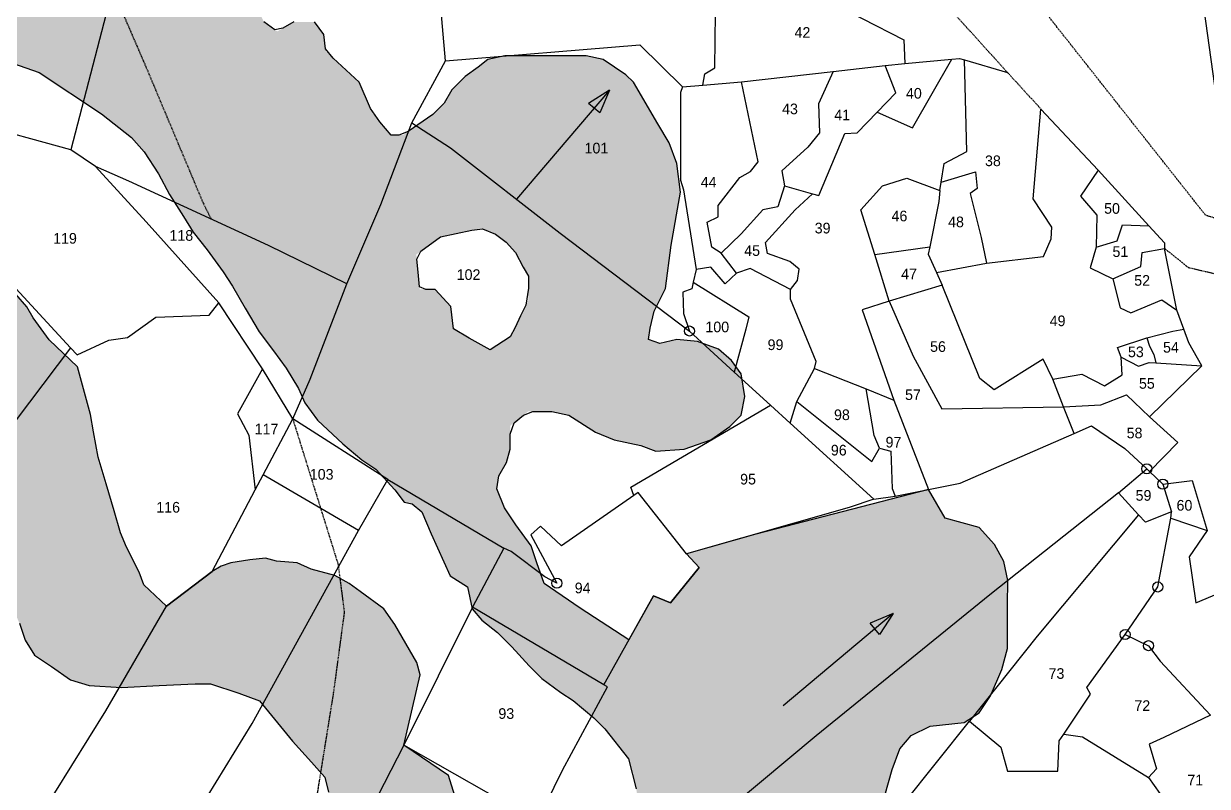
# Model space of a CAD drawing. Header units: metres. Extents: x 290051 to 294767, y 2012509 to 2018894.
# Drawn here: x 290586.9 to 291026, y 2017118.8 to 2017401.5 of the extents above; entities that cross this region are included whole.
import ezdxf
from ezdxf.enums import TextEntityAlignment as Align

# ---------------------------------------------------------------- set-up
doc = ezdxf.new("R2010")
doc.units = ezdxf.units.M
doc.header["$LTSCALE"] = 0.3
doc.header["$MEASUREMENT"] = 0
doc.linetypes.add('DASHED', pattern=[0.75, 0.5, -0.25])
for name, color, linetype in [('LINE_CARTTRACK', 2, 'DASHED'), ('LINE_FOOTPATH', 1, 'DASHED'), ('POLY_HATCH', 12, 'Continuous'), ('POLY_PARCEL', 6, 'Continuous'), ('SYM_ARROW', 1, 'Continuous'), ('SYM_STONE', 1, 'Continuous'), ('TEXT_PARCEL', 7, 'Continuous')]:
    doc.layers.add(name, color=color, linetype=linetype)
doc.styles.add('TEXT_MAP', font='KRDEV050.TTF')

# ---------------------------------------------------------------- blocks, each defined once
blk = doc.blocks.new('STONE')
blk.add_circle((0, 0), 0.851)
blk = doc.blocks.new('ARROWASPECT')
h = blk.add_hatch(color=256)
h.paths.add_polyline_path([(2.85, -2.85), (3.72, -1.98), (0, 0)])
h.paths.add_polyline_path([(0, 0), (1.98, -3.72), (2.85, -2.85)])
for points in [[(0, 0), (17.15, -17.15)], [(0, 0), (1.98, -3.72)], [(0, 0), (3.72, -1.98)], [(3.72, -1.98), (1.98, -3.72)]]:
    blk.add_lwpolyline(points)
blk = doc.blocks.new('TT')
at = {"layer": 'POLY_HATCH'}
h = blk.add_hatch(dxfattribs=at)
h.set_pattern_fill('ZIGZAG', color=256, scale=12, style=0)
h.set_pattern_definition([(0, (0, 0), (1.5, 1.5), [1.5, -1.5]), (90, (1.5, 0), (-1.5, 1.5), [1.5, -1.5])])
h.paths.add_polyline_path([(370.74, 302.4), (372.07, 297.33), (372.87, 291.46), (372.87, 278.38), (370.2, 272.93), (368.6, 271.33), (368.6, 265.99), (368.6, 259.58), (366.2, 257.98), (363.26, 256.92), (361.13, 258.25), (361.93, 261.45), (362.99, 264.92), (362.99, 269.46), (362.73, 273.99), (361.39, 279.6), (361.13, 282.27), (361.13, 285.47), (360.06, 288.67), (355.36, 291.88), (349.81, 281.48), (342.97, 287.07), (341.64, 289.47), (341.1, 292.67), (341.37, 296.14), (340.3, 299.61), (332.7, 304.73), (335.46, 316.58), (334.93, 318.71), (331.19, 325.12), (329.32, 327.79), (325.32, 330.72), (323.45, 332.06), (321.04, 333.39), (317.04, 334.46), (314.64, 335.52), (311.17, 335.79), (309.3, 336.32), (306.63, 336.06), (303.42, 335.52), (301.82, 334.99), (300.27, 334.04), (292.55, 328.17), (288.74, 331.79), (287.94, 333.92), (284.91, 339.97), (283.67, 344.33), (282.33, 348.87), (281, 353.4), (280.2, 357.67), (279.66, 360.61), (277.46, 368.68), (272.66, 373.22), (271.32, 375.09), (269.99, 376.95), (268.92, 378.82), (267.05, 380.96), (265.45, 382.56), (263.31, 384.42), (259.58, 384.69), (257.17, 384.69), (254.24, 383.89), (252.1, 382.82), (250.23, 381.76), (237.16, 370.88), (231.28, 367.88), (226.74, 367.08), (221.76, 367.91), (219.8, 369.48), (218.46, 370.82), (216.86, 371.62), (213.66, 371.62), (210.1, 371.62), (208.32, 373.75), (206.71, 375.35), (204.58, 375.89), (201.21, 375.89), (198.97, 377.49), (197.1, 378.82), (195.77, 379.89), (194.43, 380.69), (189.09, 382.02), (183.22, 384.42), (178.95, 386.29), (177.08, 387.09), (175.48, 387.63), (173.88, 387.63), (171.47, 387.36), (169.07, 387.09), (165.6, 385.76), (164.8, 384.16), (164.26, 382.02), (164, 378.55), (162.93, 359.07), (163.46, 358.01), (164.8, 355.87), (166.93, 354), (168.8, 352.94), (170.41, 351.87), (178.68, 350.54), (179.48, 349.2), (179.75, 347.07), (178.95, 344.93), (178.41, 341.73), (175.12, 333.06), (165.24, 321.32), (162.84, 314.65), (160.97, 312.51), (158.84, 310.91), (152.43, 306.91), (145.74, 303.47), (146.96, 293.41), (159.49, 297.17), (166.53, 303.89), (168.45, 307.09), (170.05, 310.61), (171.65, 313.81), (174.53, 318.28), (176.78, 321.48), (179.34, 325), (182.22, 328.84), (184.14, 331.72), (185.42, 334.6), (187.02, 337.16), (187.34, 340.67), (186.7, 344.83), (186.38, 348.35), (186.06, 350.91), (183.5, 354.43), (181.9, 356.99), (180.3, 358.59), (172.93, 363.7), (170.69, 365.62), (169.73, 369.14), (169.73, 372.66), (169.73, 376.6), (173.73, 379.94), (177.74, 377.14), (184.78, 374.26), (187.34, 372.34), (192.78, 369.78), (198.86, 367.54), (202.06, 365.94), (205.9, 363.7), (216.14, 359.54), (219.98, 358.59), (222.86, 358.59), (226.7, 358.59), (229.9, 359.22), (232.78, 359.54), (236.3, 359.54), (238.86, 359.86), (246.54, 358.9), (253.12, 358.49), (256.14, 356.99), (258.06, 355.07), (260.3, 352.19), (264.78, 342.59), (265.74, 338.43), (266.06, 334.28), (266.06, 330.76), (266.7, 327.56), (267.66, 325.32), (268.62, 322.44), (270.22, 319.88), (273.1, 317.96), (276.3, 315.73), (279.5, 314.77), (284.94, 314.45), (291.34, 314.77), (297.42, 315.09), (299.98, 315.09), (304.78, 313.49), (308.3, 312.21), (313.91, 305.37), (317.11, 301.85), (319.35, 299.29), (319.99, 296.74), (320.63, 293.54), (321.59, 290.02), (321.91, 283.94), (322.55, 280.42), (322.87, 277.22), (322.87, 272.75), (321.91, 269.87), (320.31, 266.99), (319.35, 263.47), (319.35, 259.95), (317.75, 257.39), (315.19, 254.2), (312.31, 251), (310.39, 245.24), (308.79, 241.72), (307.51, 237.56), (307.83, 235), (310.39, 232.13), (314.23, 229.25), (316.47, 227.97), (322.23, 234.36), (324.15, 237.24), (325.75, 239.16), (326.39, 236.28), (326.39, 234.36), (326.39, 231.17), (327.99, 227.33), (329.59, 224.13), (332.79, 219.97), (335.67, 215.17), (338.55, 212.29), (342.71, 209.74), (346.23, 207.82), (354.17, 206.86), (354.54, 203.17), (354.22, 199.33), (354.54, 196.46), (354.54, 193.26), (354.54, 190.38), (353.58, 187.5), (350.69, 185.26), (348.13, 182.7), (345.57, 179.5), (343.97, 176.62), (342.37, 173.43), (341.41, 170.87), (343.01, 168.95), (343.97, 169.27), (345.25, 172.15), (347.81, 175.03), (350.05, 178.22), (351.98, 180.78), (353.9, 183.66), (357.1, 186.54), (359.34, 188.14), (360.94, 191.02), (362.86, 194.22), (365.1, 197.42), (367.62, 199.94), (374.38, 203.49), (385.26, 204.77), (391.66, 205.09), (397.42, 205.09), (399.34, 203.81), (402.54, 201.89), (405.74, 200.61), (407.66, 200.61), (413.42, 201.57), (423.98, 202.85), (430.38, 206.69), (436.78, 207.01), (440.62, 207.65), (443.55, 210.16), (450.86, 210.53), (453.42, 210.53), (456.94, 210.85), (459.82, 210.85), (463.34, 210.53), (466.54, 209.89), (475.29, 206.73), (461.24, 230.77), (442.83, 266.85), (437.2, 270.43), (435.6, 270.43), (433.36, 269.79), (429.83, 269.79), (427.27, 270.43), (425.67, 271.07), (423.75, 270.75), (421.83, 269.79), (418.95, 268.19), (417.03, 266.91), (415.11, 264.99), (413.83, 263.39), (411.97, 261.07), (407.43, 262.11), (405.83, 262.75), (404.23, 262.75), (402.31, 262.75), (400.39, 262.75), (398.79, 263.71), (397.19, 265.95), (398.15, 268.19), (402.31, 270.11), (406.15, 273.31), (408.07, 276.83), (409.35, 279.7), (410.63, 283.86), (415.37, 300.62), (416.65, 304.14), (418.57, 306.38), (421.77, 307.97), (427.53, 308.61), (430.09, 310.21), (432.01, 313.09), (433.93, 317.57), (434.89, 321.09), (434.89, 323.97), (434.89, 328.45), (434.89, 332.6), (434.25, 335.8), (432.65, 338.68), (430.09, 341.56), (424.33, 343.16), (421.47, 348.01), (392.3, 340.43), (380.53, 337.06), (382.68, 334.8), (377.85, 328.79), (374.95, 329.97), (370.8, 322.54), (362.55, 327.89), (356.47, 332.05), (355.19, 335.57), (354.23, 338.45), (351.67, 341.97), (349.75, 344.85), (348.47, 348.04), (348.79, 350.28), (350.07, 352.52), (350.71, 354.76), (350.71, 358.73), (353.75, 361.16), (357.75, 361.16), (360.63, 360.52), (365.11, 357.64), (368.31, 356.36), (372.79, 355.4), (375.35, 354.44), (380.15, 354.76), (384.64, 356.36), (387.84, 358.6), (389.76, 360.52), (390.4, 363.72), (389.76, 367.55), (388.16, 369.79), (385.92, 371.71), (382.4, 372.99), (378.87, 373.31), (375.99, 372.67), (374.07, 373.31), (374.39, 375.23), (375.03, 378.11), (376.95, 381.95), (377.91, 389.3), (379.51, 398.26), (378.87, 403.06), (377.59, 406.58), (375.67, 409.78), (371.51, 416.81), (370.23, 418.09), (366.39, 420.65), (363.51, 421.29), (361.27, 421.29), (356.15, 421.29), (349.75, 421.29), (346.87, 420.65), (345.27, 419.37), (343.03, 417.77), (340.79, 415.53), (339.51, 413.29), (337.59, 411.37), (332.51, 407.86), (330.55, 407.86), (327.35, 411.59), (325.11, 416.81), (319.45, 422.05), (319.14, 424.86), (317.54, 426.99), (314.07, 426.99), (311.25, 425.38), (309, 426.99), (307.66, 429.66), (307.39, 433.13), (307.39, 436.06), (306.86, 437.13), (306.06, 438.2), (304.46, 438.47), (299.65, 438.73), (298.85, 438.73), (297.52, 441.13), (297.25, 443.8), (296.71, 447), (295.91, 448.87), (293.67, 451.49), (294.05, 454.48), (294.85, 456.34), (295.11, 459.55), (295.11, 461.41), (296.18, 463.28), (298.58, 464.08), (300.72, 465.68), (302.32, 467.55), (303.39, 469.42), (306.64, 474.18), (312.73, 486.5), (314.6, 488.63), (315.4, 491.57), (315.4, 493.44), (315.14, 495.3), (315.94, 497.97), (317.54, 505.98), (317.27, 512.91), (316.47, 515.85), (314.87, 518.52), (313.27, 521.99), (311.4, 524.66), (310.33, 525.19), (307.39, 525.46), (305.26, 525.99), (301.79, 526.52), (299.65, 526.79), (294.85, 526.52), (290.57, 525.99), (287.37, 524.12), (284.7, 522.25), (282.3, 520.65), (273.49, 513.45), (270.02, 508.11), (268.68, 505.44), (267.88, 503.04), (267.88, 500.91), (267.35, 497.7), (266.81, 495.04), (264.07, 494.58), (261.21, 497.44), (259.87, 498.5), (257.47, 499.04), (255.07, 499.31), (250.26, 499.31), (247.86, 499.04), (243.05, 496.37), (239.58, 494.24), (236.91, 492.63), (234.51, 490.77), (231.57, 488.63), (228.64, 486.23), (226.77, 483.83), (226.23, 481.69), (224.31, 477.37), (222.5, 475.56), (218.76, 474.49), (216.35, 475.29), (214.49, 476.36), (212.35, 477.42), (205.41, 478.49), (195.8, 480.09), (191.79, 480.63), (186.19, 480.63), (183.52, 480.36), (179.51, 479.56), (176.72, 475.79), (174.85, 475.26), (172.45, 475.26), (170.31, 475.26), (167.64, 474.72), (166.31, 473.92), (164.34, 470.47), (161.5, 468.58), (158.83, 467.52), (154.56, 465.38), (152.42, 463.78), (150.29, 461.38), (148.42, 459.51), (147.08, 457.11), (141.41, 449.34), (145.13, 435.02), (145.37, 433.44), (158.87, 406.56), (169.78, 413.35), (175.92, 420.29), (179.92, 422.69), (182.86, 424.02), (185.26, 425.89), (187.93, 427.22), (191.14, 428.83), (194.34, 430.16), (197.54, 431.23), (200.48, 432.29), (205.29, 432.83), (210.63, 433.36), (213.03, 433.63), (222.37, 432.56), (231.72, 431.49), (237.06, 430.43), (247.74, 428.83), (258.68, 422.69), (270.96, 418.42), (281.53, 411.42), (286.6, 407.42), (288.74, 405.01), (291.14, 401.28), (293.01, 397.81), (295.41, 394.07), (297.02, 391.41), (299.42, 388.47), (303.23, 383.13), (305.83, 378.6), (308.23, 374.59), (310.63, 371.39), (312.77, 368.46), (314.9, 364.99), (315.97, 362.59), (318.11, 359.65), (322.38, 355.65), (325.58, 352.98), (327.99, 351.38), (331.19, 347.91), (332.79, 345.78), (334.13, 345.51), (335.73, 344.18), (337.33, 340.44), (340.57, 333.35), (343.5, 331.49), (344.3, 327.75), (345.91, 325.88), (348.58, 323.75), (350.98, 321.35), (353.92, 318.14), (356.05, 316.01), (359.26, 313.61), (361.39, 312.27), (364.86, 309.34), (366.73, 307.47)])
h.paths.add_polyline_path([(347.33, 371.56), (343.77, 373.56), (341.11, 375.11), (340.66, 378.89), (337.99, 381.78), (335.36, 381.78), (335.1, 384.67), (334.8, 387.68), (338.88, 390.68), (345.76, 392.11), (348.22, 391.12), (350, 389.79), (351.56, 388.01), (352.89, 385.56), (353.78, 384.01), (353.78, 380), (352.45, 377.34), (350.95, 373.97)], flags=16)
at = {"layer": 'LINE_CARTTRACK'}
for points in [[(497.96, 385.19), (468.35, 394.37), (431.67, 440.74), (422.79, 452.66), (410.19, 467.65)], [(424.28, 430.12), (434.8, 418.52)], [(434.8, 418.52), (435.53, 417.72), (440.49, 412.32)], [(461.41, 388.76), (465.41, 385.55), (477.14, 382.83), (490.68, 378.94), (488.32, 358.07), (490.34, 341.9)]]:
    blk.add_lwpolyline(points, dxfattribs=at)
at = {"layer": 'LINE_FOOTPATH'}
for points in [[(271.51, 459.83), (289.01, 419.43), (298.65, 396.52), (300.09, 393.62)], [(313.9, 359.86), (321.59, 335.26), (322.63, 327.19), (320.81, 313.65), (317.95, 295.82), (312.71, 265.86), (307.17, 255.41), (306.75, 237.76), (303.36, 215.9), (299.49, 202.2), (297.35, 189.46), (297.35, 183.47), (302.82, 169.93), (310.37, 156.4), (328.34, 132.45), (357.31, 99.24), (384.43, 67.65)]]:
    blk.add_lwpolyline(points, dxfattribs=at)
at = {"layer": 'POLY_HATCH'}
for points in [[(410.63, 283.86), (415.37, 300.62), (416.65, 304.14), (418.57, 306.38), (421.77, 307.97), (427.53, 308.61), (430.09, 310.21), (432.01, 313.09), (433.93, 317.57), (434.89, 321.09), (434.89, 323.97), (434.89, 328.45), (434.89, 332.6), (434.25, 335.8), (432.65, 338.68), (430.09, 341.56), (424.33, 343.16), (421.47, 348.01), (392.3, 340.43), (380.53, 337.06), (382.68, 334.8), (377.85, 328.79), (374.95, 329.97), (370.8, 322.54), (362.55, 327.89), (356.47, 332.05), (355.19, 335.57), (354.23, 338.45), (351.67, 341.97), (349.75, 344.85), (348.47, 348.04), (348.79, 350.28), (350.07, 352.52), (350.71, 354.76), (350.71, 357.32), (351.35, 359.24), (352.95, 360.52), (354.55, 361.16), (357.75, 361.16), (360.63, 360.52), (365.11, 357.64), (368.31, 356.36), (372.79, 355.4), (375.35, 354.44), (380.15, 354.76), (384.64, 356.36), (387.84, 358.6), (389.76, 360.52), (390.4, 363.72), (389.76, 367.55), (388.16, 369.79), (385.92, 371.71), (382.4, 372.99), (378.87, 373.31), (375.99, 372.67), (374.07, 373.31), (374.39, 375.23), (375.03, 378.11), (376.95, 381.95), (377.91, 389.3), (379.51, 398.26), (378.87, 403.06), (377.59, 406.58), (375.67, 409.78), (371.51, 416.81), (370.23, 418.09), (366.39, 420.65), (363.51, 421.29), (361.27, 421.29), (356.15, 421.29), (349.75, 421.29), (346.87, 420.65), (345.27, 419.37), (343.03, 417.77), (340.79, 415.53), (339.51, 413.29), (337.59, 411.37), (333.43, 408.5), (331.83, 407.86), (330.55, 407.86), (328.63, 410.1), (327.03, 412.33), (325.11, 416.81), (320.74, 420.85), (319.41, 422.46), (319.14, 424.86), (317.54, 426.99)], [(314.07, 426.99), (312.2, 425.92), (310.86, 425.66), (309, 426.99)], [(258.68, 422.69), (270.96, 418.42), (281.53, 411.42), (286.6, 407.42), (288.74, 405.01), (291.14, 401.28), (293.01, 397.81), (295.41, 394.07), (297.02, 391.41), (299.42, 388.47), (302.09, 384.73), (303.69, 382.33), (305.83, 378.6), (308.23, 374.59), (310.63, 371.39), (312.77, 368.46), (314.9, 364.99), (315.97, 362.59), (318.11, 359.65), (322.38, 355.65), (325.58, 352.98), (327.99, 351.38), (331.19, 347.91), (332.79, 345.78), (334.13, 345.51), (335.73, 344.18), (337.33, 340.44), (340.57, 333.35), (343.5, 331.49), (344.3, 327.75), (345.91, 325.88), (348.58, 323.75), (350.98, 321.35), (353.92, 318.14), (356.05, 316.01), (359.26, 313.61), (361.39, 312.27), (364.86, 309.34), (366.73, 307.47), (370.74, 302.4), (372.07, 297.33)], [(341.37, 296.14), (340.3, 299.61), (332.7, 304.73), (335.46, 316.58), (334.93, 318.71), (331.19, 325.12), (329.32, 327.79), (325.32, 330.72), (323.45, 332.06), (321.04, 333.39), (317.04, 334.46), (314.64, 335.52), (311.17, 335.79), (309.3, 336.32), (306.63, 336.06), (303.42, 335.52), (301.82, 334.99), (300.27, 334.04), (292.55, 328.17), (288.74, 331.79), (287.94, 333.92), (285.8, 338.19), (284.74, 340.59), (283.67, 344.33), (282.33, 348.87), (281, 353.4), (280.2, 357.67), (279.66, 360.61), (277.46, 368.68), (272.66, 373.22), (271.32, 375.09), (269.99, 376.95), (268.92, 378.82), (267.05, 380.96)], [(267.66, 325.32), (268.62, 322.44), (270.22, 319.88), (273.1, 317.96), (276.3, 315.73), (279.5, 314.77), (284.94, 314.45), (291.34, 314.77), (297.42, 315.09), (299.98, 315.09), (304.78, 313.49), (308.3, 312.21), (313.91, 305.37), (317.11, 301.85), (319.35, 299.29), (319.99, 296.74)]]:
    blk.add_lwpolyline(points, dxfattribs=at)
blk.add_lwpolyline([(347.33, 371.56), (343.77, 373.56), (341.11, 375.11), (340.66, 378.89), (337.99, 381.78), (336.43, 381.78), (335.32, 382.23), (335.1, 384.67), (334.88, 386.9), (335.54, 388.23), (338.88, 390.68), (344.22, 391.79), (346, 392.01), (348.22, 391.12), (350, 389.79), (351.56, 388.01), (352.89, 385.56), (353.78, 384.01), (353.78, 382.01), (353.34, 379.11), (352.45, 377.34), (351.56, 375.34), (350.67, 373.78)], close=True, dxfattribs=at)
at = {"layer": 'POLY_PARCEL'}
for points in [[(284.51, 436.86), (276.35, 405.35)], [(383.28, 416.34), (383.61, 418.22), (385.29, 419.26), (385.43, 428.48), (386.27, 429.38), (392.76, 429.94), (394.58, 428.41), (395.42, 428.27), (395.56, 429.25), (396.81, 430.29), (397.09, 434.06), (398.84, 433.92), (400.17, 431.41), (403.17, 431.27), (417.28, 424.01), (417.44, 420.02)], [(339.7, 420.41), (338.81, 430.78)], [(468.05, 429.21), (471.58, 403.69), (474.99, 390.71), (497.96, 385.19)], [(339.7, 420.41), (372.63, 423.16), (379.82, 416.05)], [(412.75, 411.75), (418.74, 409.11), (425.38, 420.75)], [(417.44, 420.02), (425.38, 420.75)], [(423.6, 399.97), (424.09, 403.09), (427.94, 405.11), (427.53, 420.63)], [(425.38, 420.75), (426.71, 420.87), (427.53, 420.63)], [(427.53, 420.63), (434.8, 418.52)], [(334.03, 409.92), (339.7, 420.41)], [(389.82, 416.9), (405.32, 418.65)], [(405.32, 418.65), (402.82, 413.16), (403.03, 408.28), (401.07, 405.83), (396.67, 401.85), (397.09, 399.34)], [(405.32, 418.65), (414.12, 419.64)], [(412.75, 411.75), (415.95, 415.05), (414.12, 419.64)], [(414.12, 419.64), (417.44, 420.02)], [(383.28, 416.34), (389.82, 416.9)], [(386.41, 387.94), (384.8, 388.92), (384.03, 393.18), (385.85, 394.08), (385.85, 395.97), (389.55, 400.71), (391.37, 401.76), (392.62, 403.37), (389.82, 416.9)], [(379.82, 416.05), (379.47, 415.11), (379.47, 400.24), (380.03, 398.64), (382.13, 385.16)], [(379.82, 416.05), (383.28, 416.34)], [(401.81, 397.98), (402.89, 397.67), (407.29, 408.14), (409.39, 408.28), (412.75, 411.75)], [(431.29, 386.26), (440.93, 387.38), (442.25, 390.38), (442.32, 392.34), (439.18, 397.15), (440.49, 412.32)], [(440.49, 412.32), (450.16, 402.01)], [(276.35, 405.35), (259.88, 409.85)], [(323.03, 382.69), (328.81, 396.11), (334.03, 409.92)], [(334.03, 409.92), (340.58, 405.73), (359.16, 391.31), (381.02, 374.76)], [(280.48, 402.52), (276.35, 405.35)], [(323.03, 382.69), (309.78, 389.16), (286.17, 400.03), (280.48, 402.52)], [(301.37, 379.48), (289.08, 393.17), (280.48, 402.52)], [(412.41, 387.73), (410.04, 395.27), (413.67, 399.32), (417.79, 400.64), (423.38, 398.55)], [(423.6, 399.97), (429.4, 401.69), (429.68, 398.9), (428.49, 398.06), (430.38, 390.59), (431.29, 386.26)], [(450.16, 402.01), (447.18, 397.61), (449.94, 394.38), (449.86, 388.95)], [(450.16, 402.01), (458.76, 392.59)], [(397.09, 399.34), (395.98, 395.75), (393.46, 395.26), (389.76, 391.22), (386.41, 387.94)], [(397.09, 399.34), (401.81, 397.98)], [(423.38, 398.55), (423.6, 399.97)], [(398.14, 381.77), (399.33, 383.33), (399.61, 385.21), (398, 386.54), (394.23, 387.86), (393.88, 389.75), (398.91, 395.26), (401.81, 397.98)], [(423.38, 398.55), (423.24, 396.66), (421.67, 388.99)], [(449.86, 388.95), (453.4, 390.06), (454.27, 392.73), (458.76, 392.59)], [(458.76, 392.59), (461.41, 389.69), (461.41, 388.76)], [(257.39, 388.17), (259.05, 390.46), (276.3, 371.89)], [(412.41, 387.73), (421.67, 388.99)], [(421.67, 388.99), (421.42, 387.8), (422.84, 384.66)], [(449.86, 388.95), (448.84, 385.49), (452.69, 383.6)], [(452.69, 383.6), (457.42, 385.73), (457.65, 388.09), (461.41, 388.76)], [(463.5, 378.3), (461.41, 388.76)], [(388.99, 384.56), (386.41, 387.94)], [(414.84, 379.8), (412.41, 387.73)], [(382.13, 385.16), (381.67, 383)], [(388.99, 384.56), (387.04, 382.75), (384.66, 385.54), (382.13, 385.16)], [(398.14, 381.77), (391.3, 385.33), (388.99, 384.56)], [(422.84, 384.66), (431.29, 386.26)], [(422.84, 384.66), (423.79, 382.55)], [(313.9, 359.86), (316.83, 366.6), (323.03, 382.69)], [(381.67, 383), (381.43, 381.91), (379.9, 381.35), (380.04, 377.72), (381.02, 374.76)], [(381.67, 383), (391.07, 377.16), (390.58, 375.07), (388.62, 367.81)], [(452.69, 383.6), (453.88, 378.72), (455.69, 377.86), (460.96, 380.06), (463.5, 378.3)], [(402.21, 368.41), (402.47, 369.62), (398.14, 380.16), (398.14, 381.77)], [(423.79, 382.55), (414.84, 379.8)], [(442.53, 366.65), (440.87, 370.04), (432.61, 364.84), (430.17, 366.73), (423.79, 382.55)], [(276.3, 371.89), (277.44, 370.67), (282.77, 373.17), (285.92, 373.6), (290.71, 377.08), (299.73, 377.41), (301.37, 379.48)], [(308.79, 368.34), (301.37, 379.48)], [(414.84, 379.8), (410.24, 378.38), (415.6, 363.11)], [(414.84, 379.8), (418.91, 370.51), (423.71, 361.62), (444.35, 361.99)], [(464.69, 375.09), (463.5, 378.3)], [(381.02, 374.76), (388.62, 367.81)], [(458.43, 373.66), (462.84, 374.76), (464.69, 375.09)], [(467.75, 368.93), (465.55, 372.79), (464.69, 375.09)], [(454.1, 370.35), (453.47, 372.01), (458.43, 373.66)], [(458.43, 373.66), (458.9, 372.24), (459.61, 370.83), (459.92, 369.42)], [(276.3, 371.89), (264.68, 356.49), (251.62, 339.21)], [(442.53, 366.65), (447.41, 367.52), (451.27, 365.55), (454.26, 367.36), (454.1, 370.35)], [(454.1, 370.35), (457.01, 368.86), (458.83, 369.49), (459.92, 369.42)], [(458.85, 360.27), (467.75, 368.93)], [(459.92, 369.42), (467.75, 368.93)], [(308.79, 368.34), (304.54, 360.73), (306.5, 357.14), (307.56, 347.85)], [(313.9, 359.86), (308.79, 368.34)], [(388.62, 367.81), (394.73, 362.23)], [(399.21, 362.83), (402.21, 368.41)], [(402.21, 368.41), (410.92, 364.97)], [(444.35, 361.99), (442.53, 366.65)], [(410.92, 364.97), (415.6, 363.11)], [(413.18, 354.94), (412.27, 357.1), (410.92, 364.97)], [(398.08, 359.19), (399.21, 362.83)], [(399.21, 362.83), (411.92, 352.71), (413.18, 354.94)], [(415.6, 363.11), (421.47, 348.01)], [(444.35, 361.99), (450.64, 362.33), (454.97, 363.98), (458.85, 360.27)], [(371.6, 346.94), (371.09, 348.38), (394.73, 362.23)], [(394.73, 362.23), (398.08, 359.19)], [(446.11, 357.48), (444.35, 361.99)], [(308.91, 350.41), (313.9, 359.86)], [(329.98, 349.65), (313.9, 359.86)], [(398.08, 359.19), (412.25, 346.34)], [(446.11, 357.48), (449.05, 358.76), (454.72, 354.91), (458.42, 351.5)], [(458.89, 351.05), (463.66, 355.95), (458.85, 360.27)], [(421.47, 348.01), (426.85, 349.08), (446.11, 357.48)], [(413.18, 354.94), (415.13, 354.45), (415.34, 348.17), (415.82, 346.88)], [(453.63, 347.44), (458.42, 351.5)], [(458.42, 351.5), (458.89, 351.05)], [(458.89, 351.05), (461.13, 348.9)], [(307.56, 347.85), (308.91, 350.41)], [(325.03, 341.01), (308.91, 350.41)], [(325.03, 341.01), (329.98, 349.65)], [(329.98, 349.65), (349.64, 338.05)], [(461.13, 348.9), (466.12, 349.52), (468.62, 341.09)], [(461.13, 348.9), (462.58, 344.22)], [(267.95, 287.37), (282.31, 310.52), (292.55, 328.17), (300.27, 334.04), (307.56, 347.85)], [(453.63, 347.44), (431.86, 330.16), (402.47, 306.32), (373.4, 282.04), (328.92, 245.59)], [(371.6, 346.94), (359.37, 338.45), (355.82, 341.78), (354.21, 340.28), (358.62, 332.12), (356.57, 333.19), (350.88, 337.49), (349.64, 338.05)], [(380.53, 337.06), (372.37, 347.47), (371.6, 346.94)], [(412.25, 346.34), (415.82, 346.88)], [(415.82, 346.88), (421.47, 348.01)], [(457.04, 343.73), (453.63, 347.44)], [(412.25, 346.34), (408.06, 344.94), (380.53, 337.06)], [(457.04, 343.73), (439.87, 323.19), (428.43, 308.8)], [(454.76, 323.47), (460.29, 331.52), (462.48, 343.17)], [(462.58, 344.22), (458.21, 342.45), (457.04, 343.73)], [(462.48, 343.17), (462.58, 344.22)], [(462.48, 343.17), (468.62, 341.09)], [(278.26, 259.42), (282.68, 266.31), (299.44, 295.95), (307.08, 308.37), (325.03, 341.01)], [(468.62, 341.09), (465.6, 336.62), (466.75, 328.82), (482.99, 335.68)], [(349.64, 338.05), (344.31, 328.03)], [(366.56, 314.95), (374.95, 329.97), (377.85, 328.79), (382.68, 334.8), (380.53, 337.06)], [(344.31, 328.03), (332.7, 304.73)], [(366.56, 314.95), (344.31, 328.03)], [(444.4, 306.62), (448.94, 313.37), (448.31, 314.52), (454.76, 323.47)], [(454.76, 323.47), (458.72, 321.59), (460.7, 318.99), (469.23, 309.84)], [(355.36, 291.88), (359.57, 300.51), (367.19, 314.58), (366.56, 314.95)], [(417.29, 294.81), (428.43, 308.8)], [(428.43, 308.8), (433.74, 304.43), (434.88, 300.37), (443.42, 300.37), (443.63, 305.47), (444.4, 306.62)], [(469.23, 309.84), (461.32, 306.09), (458.82, 304.95), (460.07, 300.78), (458.72, 299.33)], [(444.4, 306.62), (447.58, 306.2), (458.72, 299.33)], [(332.7, 304.73), (327.18, 293.95)], [(355.36, 291.88), (332.7, 304.73)], [(458.72, 299.33), (462.57, 293.92), (463.09, 292.21)]]:
    blk.add_lwpolyline(points, dxfattribs=at)
at = {"layer": 'SYM_ARROW'}
for p, rotation in [((367.5, 415.5), 274.5357569276617), ((415.5, 327), 265.0261594223367)]:
    blk.add_blockref('ARROWASPECT', p, dxfattribs=dict(at, rotation=rotation))
at = {"layer": 'SYM_STONE'}
for p in [(381.02, 374.76), (458.42, 351.5), (461.13, 348.9), (358.62, 332.12), (460.29, 331.52), (454.76, 323.47), (458.72, 321.59)]:
    blk.add_blockref('STONE', p, dxfattribs=at)
at = {"layer": 'TEXT_PARCEL', "style": 'TEXT_MAP'}
for s, p in [('42', (400.12, 425.26)), ('40', (418.98, 414.97)), ('43', (398.02, 412.32)), ('41', (406.85, 411.3)), ('101', (365.27, 405.68)), ('38', (432.36, 403.56)), ('44', (384.26, 399.93)), ('46', (416.55, 394.23)), ('50', (452.52, 395.52)), ('39', (403.55, 392.17)), ('48', (426.12, 393.23)), ('119', (275.35, 390.38)), ('118', (295.03, 390.88)), ('45', (391.62, 388.35)), ('51', (453.94, 388.2)), ('102', (343.64, 384.28)), ('47', (418.18, 384.42)), ('52', (457.62, 383.35)), ('49', (443.32, 376.51)), ('100', (385.73, 375.45)), ('99', (395.59, 372.45)), ('56', (423.08, 372.15)), ('54', (462.5, 372.03)), ('53', (456.57, 371.27)), ('55', (458.43, 365.92)), ('57', (418.85, 364)), ('98', (406.83, 360.61)), ('117', (309.47, 358.16)), ('97', (415.56, 355.98)), ('58', (456.35, 357.55)), ('96', (406.3, 354.63)), ('103', (318.8, 350.5)), ('95', (390.95, 349.72)), ('59', (457.87, 347)), ('116', (292.83, 344.92)), ('60', (464.8, 345.33)), ('94', (362.97, 331.31)), ('73', (443.16, 316.88)), ('93', (350.06, 310.07)), ('72', (457.68, 311.47)), ('71', (466.65, 298.88))]:
    blk.add_text(s, height=1.8, dxfattribs=at).set_placement(p, align=Align.MIDDLE)

msp = doc.modelspace()

# ---------------------------------------------------------------- block references
at = {"xscale": 2.19207241138813, "yscale": 2.19207241138813, "zscale": 2.19207241138813, "rotation": 359.9740224753949}
msp.add_blockref('TT', (289998.25, 2016466.43), dxfattribs=at)

doc.saveas('drawing.dxf')
